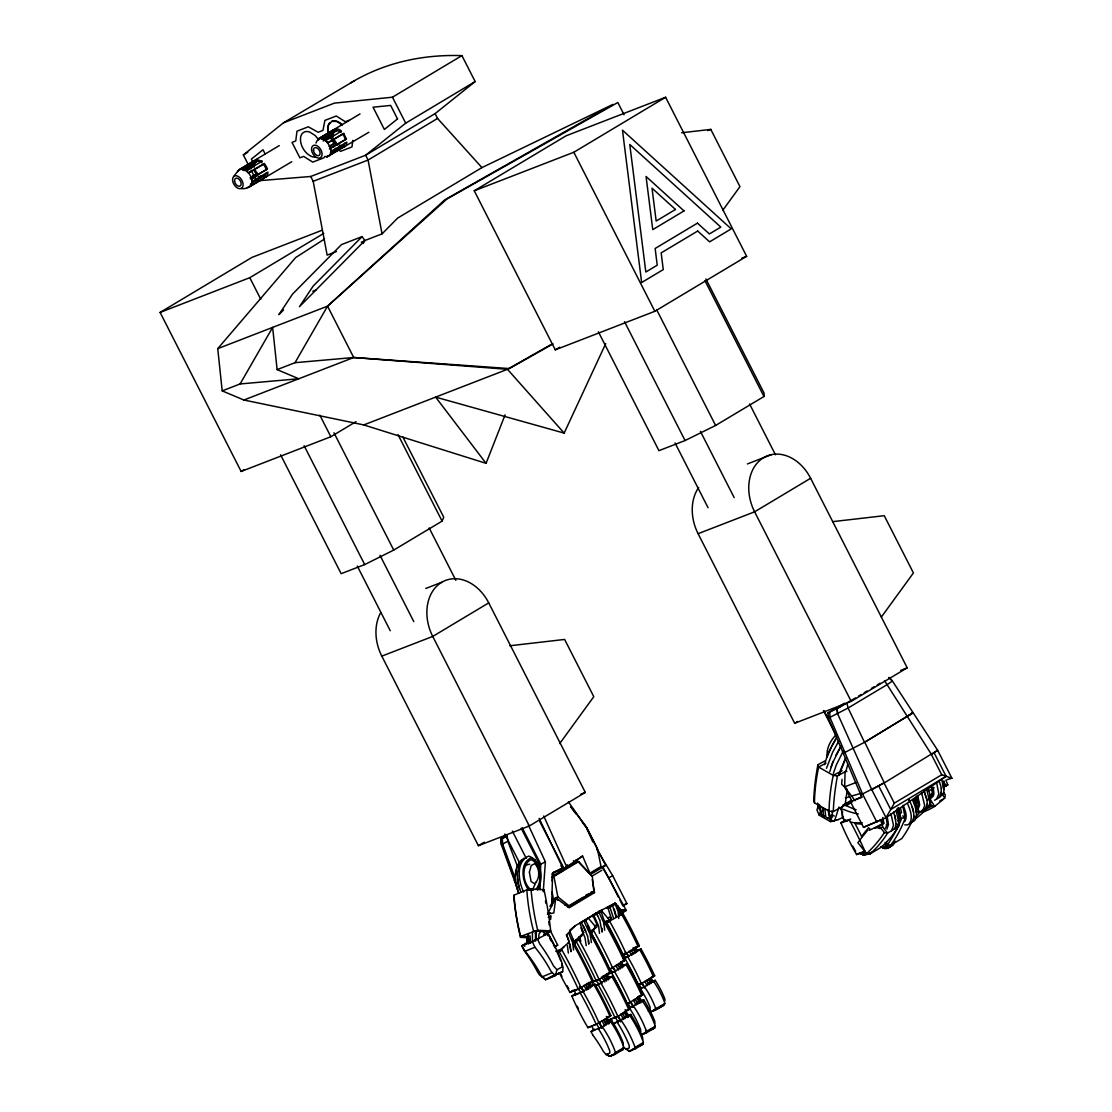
<?xml version="1.0" encoding="UTF-8"?>
<svg xmlns="http://www.w3.org/2000/svg" width="1112" height="1112" viewBox="0 0 1112 1112"><rect width="100%" height="100%" fill="white"/><g stroke="black" fill="none" stroke-linecap="round" stroke-linejoin="round"><path stroke-width="1.5" d="M618.758 918.47L618.133 911.604L614.894 903.5M619.342 914.453L617.744 905.529M899.608 812.886L899.01 817.014M540.015 889.628L540.71 864.08L522.195 827.745M845.078 771.533L844.661 786.865L852.167 801.585M819.044 804.421L819.21 809.119L821.698 812.01M820.434 806.659L820.642 812.399L822.38 815.582M823.603 815.68L822.616 807.896M822.602 811.051L822.699 807.951M824.868 809.188L825.771 816.903L828.12 818.446M828.231 809.661L828.968 815.986L830.886 817.237L832.096 816.792M569.747 930.244L575.112 925.809L601.272 910.311L601.87 910.95L592.251 916.705L592.779 915.398L597.033 924.586L596.949 926.908L590.528 931.884L588.359 929.271M598.381 331.807L658.943 450.666L685.075 440.547L715.614 425.465L763.972 396.511L764.125 393.203L705.911 278.973M943.49 787.185L943.671 784.683M543.254 891.768L545.38 861.842L528.353 824.965M552.094 880.954L552.664 872.823L562.88 868.124L539.125 818.376M842.048 779.317L841.687 784.307L847.01 789.159M551.621 906.016L552.664 872.823L562.88 868.124M550.607 919.513L550.954 916.288M552.344 903.375L553.039 896.911L552.136 892.06M886.556 842.006C886.848 845.051 883.623 849.137 880.551 846.788M557.974 952.303L558.182 950.468M574.737 940.557L573.861 943.588L572.777 944.088M352.81 140.432L351.99 146.923L340.647 151.315L335.06 148.188M605.957 920.972L605.053 923.947M557.876 900.275L555.805 897.815L553.832 912.896L547.535 914.189L555.805 897.815L569.191 907.795L594.503 892.63L592.265 879.578M912.062 822.102C916.205 815.082 912.354 806.269 908.921 799.695L910.144 802.141M913.48 819.572L913.953 816.083M916.524 813.192L916.566 806.839L913.869 798.875M518.206 868.083L519.526 863.76L524.016 858.2L519.61 863.704L517.414 873.226L518.178 884.123L519.61 889.169L517.428 878.675M527.408 935.901L527.046 941.364M528.52 933.538L528.561 943.991M532.426 931.925L532.467 942.378M535.497 932.565L535.525 941.113M585.079 921.236L588.331 918.067L594.823 925.907L594.447 928.409L590.528 931.884M592.654 980.784L593.03 984.968M915.871 818.488A195.698 124.419 54.3 0 0 930.202 804.657L930.661 801.724L928.728 799.264M640.748 1031.908L640.637 1029.573A73.239 42.492 59.6 0 0 630.365 1009.404L629.545 1008.125L643.709 999.813L644.529 1001.078A73.239 42.492 59.6 0 1 654.801 1021.261L654.912 1023.596M323.064 139.417L331.696 134.246L333.92 129.617L318.088 139.111L360.052 113.91M642.708 1039.887L642.611 1037.371A83.747 52.862 59.1 0 0 631.602 1015.784L630.726 1014.422L627.807 1015.548M916.163 811.677L916.608 809.105A282.295 178.17 59.1 0 1 915.593 811.524M895.48 826.994L896.161 823.644M898.76 820.795L898.996 814.818L897.092 808.66M824.576 764.667L827.995 753.283L836.669 737.159M922.738 812.121A148.355 91.587 50.7 0 0 934.678 806.381L944.713 798.166L945.311 794.997L943.657 792.383M927.311 803.934L925.198 809.508M929.91 801.099L930.23 795.261L928.395 789.256M623.193 1045.099L623.151 1042.681A76.172 48.08 59.1 0 0 612.656 1022.095L611.822 1020.802L607.43 1022.498M517.414 888.766L501.401 844.759L501.178 838.643L507.128 835.084M650.2 1009.529L650.172 1007.486A55.614 29.941 59.9 0 0 641.221 989.944M664.906 1001.008L664.879 998.979A55.614 29.941 59.9 0 0 655.927 981.423L655.204 980.311L652.049 981.437M867.958 830.038A384.696 242.805 59.1 0 0 857.908 842.743L866.568 853.585L869.751 854.113L880.718 847.539A203.565 128.492 59.1 0 0 898.566 826.508L899.121 823.756A256.594 161.949 59.1 0 1 897.801 825.702M544.255 934.247L550.69 930.897A315.905 222.845 67.5 0 0 544.018 889.683L531.008 889.044L526.852 889.85L514.008 895.16L513.786 896.161A210.891 148.758 67.5 0 0 520.472 937.374L526.977 937.694M520.472 937.374L520.694 936.373A167.453 118.122 67.5 0 1 514.008 895.16M246.169 170.817L262.029 161.212L256.594 159.558L239.038 169.872M262.029 161.212L261.681 162.727A8.118 5.129 59.1 0 0 257.108 161.407L242.708 170.025M940.641 795.372L941.377 788.658M941.461 792.3L939.181 797.554M944.088 789.52L943.879 780.777M535.984 882.261L532.801 889.155L529.437 889.906M839.073 775.3L845.051 759.941M315.975 143.045C321.785 127.38 340.814 157.598 324.44 156.583M552.845 975.738L545.547 979.7L539.626 975.099L537.708 972.263A118.442 83.553 67.5 0 0 524.141 950.621L521.792 945.7L525.128 951.288A110.005 77.604 67.5 0 1 541.224 975.363L545.547 979.7L555.361 975.627L556.931 969.747L562.102 966.953L562.158 963.437A102.86 72.558 67.5 0 0 548.814 935.4L547.716 933.663L543.907 934.997M536.429 932.329L535.845 939.418M645.544 1032.284L641.11 1034.883L645.947 1033.09L646.086 1030.351M645.947 1033.09L654.801 1027.891L654.94 1025.153A66.762 38.725 59.6 0 0 643.306 1002.315M615.311 1022.692L621.219 1020.413L622.247 1021.942A76.283 48.15 59.1 0 1 634.702 1046.364L634.535 1049.325L642.931 1044.293L643.083 1041.346A76.283 48.15 59.1 0 0 630.643 1016.91L629.6 1015.395L626.654 1016.535M826.494 768.309L832.596 752.351L838.587 741.384M829.76 771.714L833.124 761.4L831.053 766.835M833.361 773.396L836.377 764.806L843.438 750.683M838.754 774.16L845.745 757.717M869.751 828.551L869.431 830.275L883.79 823.241L882.872 817.431M325.649 140.654L341.509 131.063A10.147 6.408 59.1 0 0 335.741 128.922L318.296 138.917M337.005 145.311L337.464 143.893L330.264 148.202M608.611 920.875L606.846 923.975M516.371 869.973L515.037 880.982L518.456 893.131M592.932 1035.286A87.751 55.378 59.1 0 1 603.413 1051.479L606.082 1054.565L609.723 1056.4L614.95 1054.371L615.172 1051.535A69.417 43.813 59.1 0 0 603.302 1028.252L602.301 1026.793L599.354 1027.933M614.95 1054.371L623.345 1049.353L623.554 1046.517A69.417 43.813 59.1 0 0 611.697 1023.221L610.697 1021.775L607.75 1022.915M818.515 805.088L816.931 810.022L819.224 815.207L830.386 821.573L834.111 821.003A110.005 56.837 -60.3 0 1 836.099 819.905M819.224 815.207L820.253 811.996M827.662 817.848L830.539 819.488L832.082 814.679M832.443 815.138L830.386 821.573L838.087 819.697M834.792 820.197L839.004 807.048M547.479 978.768L562.658 971.679L563.117 967.482A93.742 66.122 67.5 0 0 561.991 964.132M930.202 797.387L930.786 795.622M648.24 1011.086L650.715 1011.906L655.232 1010.308L655.441 1007.917A50.777 27.341 59.9 0 0 645.321 988.04L644.46 986.803L640.498 988.832L641.221 989.944M649.199 983.064L653.661 981.479L654.509 982.73A50.777 27.341 59.9 0 1 664.642 1002.593L664.434 1004.984L655.232 1010.308M827.119 757.022L831.137 747.528M847.594 764.917L846.121 770.602L846.871 771.617M324.537 238.983L295.653 257.567L217.73 348.654L222.205 390.882L243.889 400.014L363.777 424.923L486.069 463.343L505.084 414.859M280.599 454.836L341.162 573.681L364.694 564.576L393.731 550.079L442.089 521.125L443.744 517.233L402.836 436.96M833.263 761.539L840.95 745.971M891.907 843.48C890.865 848.359 884.554 850.597 881.135 846.552M895.243 841.478L893.103 845.064L889.989 846.718M486.069 463.343L435.626 397.109L564.159 433.11L605.734 343.594M846.774 821.323A76.172 48.08 59.1 0 1 845.064 820.851L843.925 820.489L841.131 809.244L843.021 805.241L851.403 800.223M575.001 945.742L575.446 940.057M841.075 746.11L835.71 755.618M865.414 851.542L863.107 854.127L859.034 853.238M904.709 821.643C907.837 816.569 905.196 810.273 903.139 805.296M831.818 746.124L835.515 739.772M888.516 844.133L885.638 847.163L882.094 846.524M850.471 801.724L861.883 797.304L828.384 718.171L848.108 708.01L887.682 684.311L892.408 681.03L889.002 677.486L892.408 681.03L937.638 750.252L951.9 778.247L941.725 774.772L894.326 803.156L886.042 817.695L863.51 827.314L850.471 801.724L861.744 796.79M240.109 383.946L272.635 327.401L277.124 369.615L298.808 378.761L240.109 383.946L222.205 390.882M277.124 369.615L295.014 362.693L327.553 306.147L444.772 199.84L612.934 104.389L481.941 167.606L397.665 218.077L382.055 233.867L364.903 240.498L299.448 306.703L313.139 286.118L362.067 236.62L364.903 240.498L363.179 243.458M537.499 890.073C543.907 879.509 541.655 860.285 528.687 856.101C515.509 861.578 518.4 881.552 523.655 892.116M886.889 829.135L888.488 824.534L887.362 817.598M891.56 830.859L893.506 825.229L890.907 813.692M894.104 829.33L895.591 826.925M896.745 827.745L898.691 822.129L896.091 810.592M527.547 936.763L526.365 943.935M918.039 809.411L919.68 804.893L917.664 795.678M926.699 807.145L923.099 810.745M607.43 920.972L605.303 922.89L603.663 922.696M549.926 906.377L555.805 897.815M237.565 171.609C243.153 164.409 252.271 174.973 252.049 181.562L267.881 172.082A10.147 6.408 59.1 0 1 265.837 177.253L264.725 175.557A8.118 5.129 59.1 0 0 266.213 173.124M722.925 210.071L739.953 186.649L710.79 129.395L681.6 132.773M559.725 743.553L593.794 696.682L564.618 639.442L509.685 645.78M881.357 617.049L913.425 572.944L884.248 515.704L832.749 521.639M543.281 890.67L544.018 889.683M233.687 176.53L238.566 170.164M888.53 845.467L886.306 847.692L883.595 848.095M891.407 846.079L892.714 844.439M895.424 841.339L893.2 843.563M842.562 811.426L842.145 815.888L844.453 820.684M915.662 810.453L917.178 807.298L915.496 798.944M524.947 866.596L526.351 864.955L529.701 864.205M535.873 889.517C542.475 881.357 541.349 865.845 532.217 860.035L530.174 859.951C520.68 866.29 522.612 884.554 531.911 890.406M885.416 828.162L887.293 824.631L886.014 816.514M840.95 822.963L849.429 819.961A269.716 170.233 59.1 0 1 865.053 851.542L856.587 854.558A180.033 113.632 59.1 0 1 840.95 822.963L845.648 819.836M856.587 854.558L864.816 851.18M916.58 808.48C920.027 805.227 918.331 799.848 916.941 795.997M618.745 913.619L622.025 913.021L625.222 909.977L626.264 910.506L602.621 866.665M575.112 925.809L566.731 934.719L569.163 942.156L559.531 950.454L556.25 951.052M559.878 973.848A256.594 161.949 59.1 0 0 569.969 992.432L573.305 990.166M590.764 985.774L594.948 984.148A269.716 170.233 59.1 0 1 610.961 1015.603L596.268 1024.402L587.9 1027.641A180.033 113.632 59.1 0 1 571.874 996.199L575.224 993.919M587.9 1027.641L599.062 1022.929A213.851 134.969 59.1 0 0 583.035 991.473L572.485 995.56M930.758 796.887L932.759 793.607L932.523 788.269M283.574 309.9L278.862 314.682L292.539 294.096L341.481 244.598L362.067 236.62M592.932 1035.286L591.084 1031.672L594.781 1029.114M572.485 938.736L574.598 941.433L581.812 935.97L583.647 932.607L579.838 923.155L601.272 910.311L609.056 919.652L605.901 922.682L611.294 918.317L608.097 908.421L606.791 908.087L615.117 903.097L621.274 910.075L624.388 910.478M564.104 946.868L560.615 949.829L555.93 951.149M539.737 821.518L564.104 868.597L566.481 866.415L543.726 816.013M217.73 348.654L327.553 306.147L446.927 199.006L617.827 102.499L624.054 114.731M835.432 735.435C830.289 740.912 825.966 749.196 827.286 756.799M521.987 859.59C512.771 867.874 514.397 883.025 518.998 893.395M611.822 1020.802L602.301 1026.793L591.084 1031.672M630.726 1014.422L612.92 1024.152M574.598 941.433L583.647 932.607L581.632 930.23M570.122 932.051L573.153 939.445L573.875 942.823L572.958 943.588A304.91 192.445 59.1 0 1 592.098 981.145L578.323 989.193L569.969 992.432M589.93 933.413L590.861 932.648A423.283 267.158 59.1 0 1 610.947 972.069L599.048 979.394L589.277 983.564M592.098 981.145L593.03 980.395A384.696 242.805 59.1 0 0 573.889 942.823M594.948 984.148L580.242 992.96L571.874 996.199M608.097 1020.496L617.855 1016.326L629.767 1009.001A296.765 187.302 59.1 0 0 612.948 976.002L595.462 985.899M867.207 853.307L863.246 854.919M869.598 853.349L864.747 855.309L860.549 853.794M871.294 852.334L868.124 854.211M249.575 167.147L243.347 154.929L283.407 122.862L354.756 80.537M350.349 83.122A456.851 288.342 59.1 0 1 461.939 55.628L475.158 81.565L405.699 123.168L365.639 155.221L310.721 176.488L259.958 180.617M382.055 233.867L368.086 160.045L365.639 155.221L435.098 113.619L475.158 81.565M620.941 962.227L624.193 961.018A293.095 170.025 59.6 0 0 605.428 924.197L606.54 923.363A369.782 214.505 59.6 0 1 625.305 960.184L609.779 969.303A369.782 214.505 59.6 0 0 591.014 932.468L593.85 930.994A293.095 170.025 59.6 0 1 612.615 967.829L609.362 969.038M611.656 972.986A259.263 150.398 59.6 0 1 627.376 1003.816L642.889 994.698A259.263 150.398 59.6 0 0 627.182 963.868L614.491 971.513L607.027 974.71M655.204 980.311L644.46 986.803M891.476 846.037L888.293 847.733M506.252 834.987L501.345 838.587L501.72 843.883L514.161 878.049M599.521 912.674L601.87 910.95M606.93 923.057A280.002 150.745 59.9 0 1 623.262 955.097L639.372 945.77A280.002 150.745 59.9 0 0 623.054 913.73L604.038 924.086M641.012 948.967L624.888 958.308A196.365 105.709 59.9 0 1 638.566 985.135L654.676 975.794A196.365 105.709 59.9 0 0 641.012 948.967L635.23 951.024M922.46 810.217L919.874 812.08A195.698 124.419 54.3 0 1 915.44 817.111M926.324 807.437L930.202 804.657M941.725 774.772L931.467 754.631L937.638 750.252L884.068 783.015L860.66 794.913M603.455 867.304L601.022 866.512L589.916 873.156L582.577 856.004L564.104 868.597M934.108 752.796L946.09 776.329L886.042 817.695L871.78 789.701L837.642 713.848L836.933 708.664L844.536 704.146M535.345 933.538L536.248 932.926M540.918 930.98L538.875 934.455L538.833 938.778M582.577 856.004L574.153 862.036L573.431 860.632M241.026 188.526A7.103 4.476 59.1 0 0 239.928 177.684A7.103 4.476 59.1 0 0 232.589 180.422A7.103 4.476 59.1 0 0 241.026 188.526C247.462 189.652 254.384 185.259 251.451 178.379L267.325 169.052L266.741 167.286L264.406 163.575L248.768 172.68M866.415 853.154L864.038 854.197L861.55 853.655M909.977 823.366L912.16 822.032M912.632 821.782L914.703 820.517C918.512 814.332 915.287 806.645 912.785 800.571M243.347 154.929L247.781 152.274M238.941 169.747L279.265 145.602M242.93 169.719L255.885 161.963A8.118 5.129 59.1 0 0 254.245 166.105L247.059 170.414M244.098 170.609L252.73 165.438A10.147 6.408 59.1 0 1 252.924 163.297M248.532 173.083L264.406 163.575M250.45 177.378L257.456 173.458A8.118 5.129 59.1 0 1 254.509 167.995M250.256 177.767L257.456 173.458M251.715 178.142L267.325 169.052M253.175 178.24L257.498 175.654M323.634 138.083L335.157 131.188A8.118 5.129 59.1 0 0 333.211 135.038L323.133 141.071M322.049 139.389L336.45 130.771A8.118 5.129 59.1 0 1 341.064 132.495M283.407 122.862L334.42 103.124L392.466 97.203L461.925 55.6M250.339 184.175L264.725 175.557M248.421 187.289L264.308 177.948L263.502 176.113A8.118 5.129 59.1 0 1 260.5 175.71M248.476 187.428L291.761 161.726M330.472 138.611L333.35 136.887M328.109 142.544L343.719 133.454L346.416 139.014L329.347 148.98M343.719 133.454L327.901 142.934L325.677 140.543M329.041 146.381L336.019 142.461A8.118 5.129 59.1 0 1 333.892 138.833M330.264 145.908L336.019 142.461M330.778 148.118L346.416 139.014M330.889 151.552L346.833 142.141A10.147 6.408 59.1 0 1 344.4 146.937L343.372 145.185A8.118 5.129 59.1 0 0 345.054 142.989M330.57 152.511L342.079 145.616A8.118 5.129 59.1 0 1 339.021 144.935M330.417 152.942L343.372 145.185M326.9 156.806L342.788 147.465A10.147 6.408 59.1 0 1 338.965 146.617M326.956 156.945L368.878 132.272M481.941 167.606L437.544 118.442L368.086 160.045L313.181 181.298L327.15 255.121L336.505 251.493M356.007 421.656L330.834 436.738L241.137 471.46L160.1 312.416L251.91 257.428L322.383 230.142M160.1 312.416L249.797 277.694L323.828 233.353M474.254 190.791L566.064 135.817L665.615 97.272L746.652 256.316L654.857 311.29L555.291 349.835L474.254 190.791L573.82 152.261L665.615 97.272M241.137 471.46L244.098 469.681M555.291 349.835L559.739 347.18M488.738 602.885L432.735 636.425L381.805 656.136L478.396 845.69L529.326 825.98L585.315 792.439L488.738 602.885A42.075 32.443 68.8 0 0 441.7 582.299L425.785 588.457M810.62 478.271L754.617 511.812L698.1 533.69L794.677 723.259L851.208 701.366L907.211 667.825L810.62 478.271A42.075 32.443 68.8 0 0 763.583 457.685A42.075 32.443 68.8 0 0 754.617 511.812L851.208 701.366M478.396 845.69L484.29 842.159M501.025 839.421L507.197 836.002L507.823 841.186L517.719 867.026M507.823 841.186L501.401 844.759L501.178 838.643M537.04 866.081L545.38 861.842M794.677 723.259L797.624 721.493M552.025 874.171L562.172 868.083M553.053 875.783L574.543 862.912L578.726 861.578L592.335 876.423L593.864 891.31L569.302 906.03L564.618 904.848M551.691 877.229L563.298 870.293L560.976 865.748M578.726 861.578L553.929 876.423L557.821 896.842L569.302 906.03M828.384 718.171L828.023 712.834L844.55 703.215M836.933 708.664L855.559 697.919M858.464 696.182L861.355 694.458M864.246 692.72L867.138 690.983M871.474 688.384L874.379 686.66M877.271 684.922L880.162 683.185M596.588 870.098L590.847 873.532L591.709 876.312L601.856 870.237M599.451 868.375L602.329 866.651M582.327 822.241L586.524 827.787L605.679 865.372L590.291 874.574L576.113 859.604M547.535 914.189L550.148 912.632M618.425 897.134L608.681 877.98L612.656 875.603L596.741 849.248M548.272 917.358L550.774 915.857M568.857 905.849L583.202 897.245M586.08 895.535L593.822 891.699L594.503 892.63M568.037 907.142L593.822 891.699M907.42 716.184L913.286 712.681L911.729 712.848M843.077 753.394L864.51 742.316L913.286 712.681L864.761 742.218L884.235 782.723L871.78 789.701M608.097 908.421L616.187 903.569M550.023 930.077L557.696 945.13L554.985 946.757L547.312 931.703M612.656 875.603L626.918 903.583L622.928 905.974L619.926 900.081M594.823 925.907L597.033 924.586M607.736 918.178L609.71 916.997L611.294 918.317M621.274 910.075L625.222 909.977M568.274 942.684L569.163 942.156M619.009 911.798L622.025 913.021L626.264 910.506M843.021 805.241L846.301 805.616L851.889 802.266M946.09 776.329L890.712 809.508L878.716 785.962M863.51 827.314L879.217 820.656M928.242 791.299L934.149 787.755M914.745 804.671L917.386 803.1L915.913 797.29M930.16 795.455L932.523 794.051L931.342 786.587M945.881 780.137L947.813 784.891L946.284 785.809L943.546 781.736M898.566 826.508L887.584 833.083A203.565 128.492 59.1 0 1 869.751 854.113M885.124 842.409L887.487 844.828L890.781 845.176L901.749 838.601A223.929 141.335 59.1 0 0 912.021 821.323M623.999 1018.425L620.218 1020.691L620.802 1021.831M615.534 1052.564L623.915 1047.532M612.517 1054.732L609.723 1056.4L607.082 1054.148M616.604 1052.425L611.252 1055.636L615.117 1054.134M635.077 1047.448L643.473 1042.417M633.506 1048.838L629.309 1051.34L623.401 1047.17M630.838 1050.576L633.506 1048.977M636.62 1003.955L639.275 1002.385M646.447 1031.352L655.302 1026.154M843.758 805.602L844.814 804.977M845.384 804.629L846.51 803.962M847.094 803.601L849.526 803.059M832.666 815.346L829.677 815.388L828.69 810.259M920.569 812.26L922.668 811.037L924.67 805.519L921.612 792.773M925.754 809.161L929.243 805.63L929.841 802.405L926.782 789.673M943.379 787.491L947.813 784.891M929.618 795.733L932.523 794.051M875.074 828.301L883.79 823.241M655.746 1008.779L664.934 1003.455M655.969 1008.862L650.715 1011.906L649.422 1011.03M658.095 1007.764L652.23 1011.169L662.919 1005.721L660.681 1006.513M551.052 344.553L507.475 369.295L363.777 424.923M930.438 798.708L933.357 795.942L933.941 793.481L933.149 787.213M934.539 800.265L936.651 799.069L938.82 793.885L936.777 783.473M937.068 798.75L939.292 797.485M939.723 797.165L943.282 793.787L943.991 790.785L941.961 780.374M553.067 343.872L509.338 368.572L353.713 357.508L295.014 362.693M521.792 945.7L527.616 942.531M528.269 942.615L522.473 945.7L532.968 941.197M555.361 975.627L551.038 971.304A110.005 77.604 67.5 0 0 534.942 947.229L532.3 941.642L538.486 938.208M543.824 935.387L546.715 933.83L548.007 935.762M532.3 941.642L547.716 933.663M843.466 806.13L833.291 811.579L829.052 811.107L814.457 802.794L813.734 800.432A210.891 108.948 -60.3 0 1 817.904 764.722L825.173 760.83M825.98 763.138L818.627 767.072A167.453 86.514 -60.3 0 0 814.457 802.794M842.034 770.672L833.222 775.398A167.453 86.514 -60.3 0 0 829.052 811.107M817.904 764.722L818.627 767.072L833.222 775.398L837.461 775.87L846.19 771.2M570.567 991.807L581.117 987.72A304.91 192.445 59.1 0 0 561.977 950.148L559.183 951.636A384.696 242.805 59.1 0 1 578.323 989.193M601.272 910.311L615.117 903.097M828.023 712.834L837.086 708.608L837.642 713.848M551.941 899.58L557.821 896.842M586.093 895.104L588.957 893.812M525.128 951.288L534.955 947.216M542.017 976.92L551.844 972.847M554.235 975.168L562.658 971.679M554.457 975.196L560.726 972.597M869.82 853.196L871.474 852.529M349.085 120.277L345.345 121.736L336.241 115.995L324.899 120.388L322.98 130.382L318.115 132.272L308.33 126.796L296.987 131.188L295.764 140.932L292.011 142.378L299.892 157.834L303.632 156.389L312.75 162.116L324.092 157.723M250.283 179.004L251.479 178.532M361.303 242.18L364.388 240.998M707.635 130.618L710.79 129.395M312.792 291.233L315.961 290.01M243.889 400.014L353.713 357.508L507.475 369.295L564.159 433.11M741.829 258.179L746.652 256.316M747.431 463.94L771.478 454.613M580.547 794.288L585.315 792.439M900.748 670.327L907.211 667.825M506.141 836.405L507.197 836.002M586.524 827.787L592.821 841.937M537.805 865.206L540.71 864.08M515.815 880.092L514.397 880.634L514.745 879.675L516.566 884.54M558.933 871.975L563.298 870.293M602.773 866.498L605.679 865.372M855.865 782.528L844.661 786.865L855.086 800.709M623.776 904.807L626.918 903.583M947.118 779.623L951.9 778.247M554.749 946.27L557.696 945.13M558.961 951.316L561.977 950.148M608.153 973.139L610.947 972.069M606.999 973.987L610.015 972.819A335.476 211.739 59.1 0 0 591.737 936.638M588.484 983.481L599.048 979.394A335.476 211.739 59.1 0 0 578.963 939.987L576.169 941.461A423.283 267.158 59.1 0 1 596.24 980.867M608.778 977.629L612.948 976.002M609.001 977.934L612.017 976.767A235.271 148.494 59.1 0 1 628.836 1009.752L625.82 1010.919M587.97 987.247L594.003 984.912A213.851 134.969 59.1 0 1 610.029 1016.354L607.013 1017.522M595.017 985.663L601.05 983.328A235.271 148.494 59.1 0 1 617.855 1016.326L608.82 1019.829M606.791 1017.216L610.961 1015.603M625.583 1010.613L629.767 1009.001M591.973 1030.796L594.934 1029.656M606.082 1054.565L609.779 1053.133L609.723 1050.715A76.172 48.08 59.1 0 0 599.243 1030.143L598.395 1028.85M619.412 1050.868L623.345 1049.353M619.231 1051.118L621.817 1050.117M625.583 1049.353L629.281 1047.921L629.183 1045.405A83.747 52.862 59.1 0 0 618.189 1023.818L617.299 1022.456M637.704 1046.322L642.931 1044.293M637.523 1046.573L641.402 1045.072M634.716 1049.075L629.309 1051.34L626.598 1048.963M620.663 961.908L625.305 960.184M620.996 966.161L627.182 963.868M621.191 966.523L626.07 964.716A205.567 119.248 59.6 0 1 641.791 995.546L638.524 996.755M607.986 973.931L614.491 971.513A205.567 119.248 59.6 0 1 630.212 1002.343L626.946 1003.552M638.246 996.421L642.889 994.698M639.65 1001.314L643.709 999.813M649.964 1029.684L654.801 1027.891M649.7 1029.976L653.286 1028.642M642.625 1034.118L646.225 1032.798M618.717 915.259L623.054 913.73M618.772 915.704L621.803 914.62A221.997 119.512 59.9 0 1 638.135 946.659L635.091 947.744M603.705 923.752L609.793 921.584A221.997 119.512 59.9 0 1 626.112 953.623L621.552 955.25M635.035 947.313L639.372 945.77M635.202 951.497L639.775 949.87A155.749 83.845 59.9 0 1 653.439 976.697L650.395 977.782M623.179 958.461L627.752 956.834A155.749 83.845 59.9 0 1 641.415 983.661L638.371 984.732M651.785 976.822L654.676 975.794M841.548 822.296L850.722 819.044M931.634 793.801L933.079 793.315M886.194 824.868L887.64 824.395M897.662 820.837L899.108 820.364L900.623 817.209L898.941 808.855M591.084 892.199L593.864 891.31M852.376 795.831L860.507 793.454M550.69 930.897L537.694 930.244L520.694 936.373L527.255 936.693M887.543 844.939L885.499 844.939M618.633 912.994L623.554 912.104M604.984 921.862L608.264 921.264M331.779 121.361L336.783 121.416L342.135 124.794M247.281 187.469L248.991 187.191M830.539 819.488L831.526 819.336L828.648 817.695M862.203 822.658L861.55 822.727A76.172 48.08 59.1 0 1 850.166 822.088M820.128 807.938L818.543 807.423L817.709 803.086M834.292 816.013L832.707 815.499L831.859 811.162M904.765 824.868L907.448 824.882L909.519 823.617C913.327 817.431 910.116 809.744 907.601 803.67M533.426 890.17L526.852 889.85A167.453 118.122 67.5 0 0 533.538 931.05L549.967 931.884M890.781 845.176A223.929 141.335 59.1 0 0 905.196 818.251L901.901 817.904A282.295 178.17 59.1 0 1 887.487 844.828M841.131 809.244L844.022 809.578A87.751 55.378 59.1 0 0 858.269 813.97M916.802 811.677L919.874 812.08L916.886 808.271M925.128 809.411A186.872 115.37 50.7 0 0 931.856 806.005L934.678 806.381L930.424 799.625M592.223 930.424L593.627 930.647M878.994 825.785L884.415 832.568L887.584 833.083L882.608 826.855M252.73 165.438L254.245 166.105M876.284 827.328L879.981 828.593L882.455 826.939L882.581 820.142M331.696 134.246L333.211 135.038M820.489 813.762L824.798 816.208M861.466 853.933L863.037 854.878M556.931 969.747L553.428 965.758A118.442 83.553 67.5 0 0 539.862 944.116L537.513 939.195M535.4 860.243L530.855 857.991C519.387 863.204 522.126 881.691 528.728 890.184M335.574 143.74L334.267 142.711A13.983 8.826 59.1 0 1 331.904 140.029M335.31 143.74L334.086 142.781A13.983 8.826 59.1 0 1 331.724 140.098M588.512 982.355L591.695 985.983M579.533 986.539L583.286 990.82M577.865 988.735L581.048 992.349M634.994 947.646L637.718 950.76M625.194 952.317L628.419 956M623.318 954.402L626.042 957.515M881.983 846.788L883.401 847.997M606.429 974.015L609.71 977.837M595.782 980.395L599.062 984.217M620.857 962.088L623.915 965.689M609.612 968.691L612.67 972.291M246.197 170.692L248.588 173.055M633.145 947.619L636.676 952.094M625.583 951.997L629.1 956.473M902.805 815.805L905.196 818.251M567.134 864.775L569.497 867.277M543.087 931.578L545.214 934.414M617.911 908.393L622.025 913.021M587.734 983.481L589.012 984.94M633.868 948.87L635.981 951.608M606.304 1016.41L609.862 1022.373M823.505 815.624L824.645 816.875M638.496 983.453L641.527 988.568M598.756 979.297L601.3 982.674M884.499 680.586L931.453 754.45M619.884 963.298L622.261 966.467M612.601 967.579L614.978 970.748M625.069 1009.752L628.78 1016.02M588.345 983.411L591 987.234M586.941 983.411L590.18 988.068M585.232 984.426L588.554 989.054M583.605 985.399L586.844 990.069M581.437 987.553L584.092 991.376M632.784 949.05L635.55 953.053M630.921 950.121L633.77 954.082M629.128 951.163L631.908 955.166M256.205 173.931L253.87 170.233M606.262 975.099L609.028 979.13M604.845 975.057L608.208 979.964M603.218 976.03L606.582 980.937L603.149 976.072M601.509 977.045L604.886 981.966M599.368 979.241L602.12 983.258M620.454 963.256L623.026 967.023M618.911 963.326L622.053 967.926M618.842 966.481L617.188 964.34L620.329 968.941M615.395 965.397L618.536 969.998M613.171 967.523L615.742 971.304M571.123 806.895L586.844 827.662M570.803 807.02L576.044 813.942M334.795 142.934L332.558 138.986M568.357 801.794L587.303 828.676L597.283 848.275L601.022 866.512M642.347 1000.883L643.306 1002.315M633.492 1006.096L634.452 1007.514A66.762 38.725 59.6 0 1 646.086 1030.351M598.784 1022.234L601.703 1027.822M596.741 1024.027L599.215 1028.753M651.09 977.768L653.203 981.799M641.624 982.772L644.126 987.539M606.971 976.711L608.208 978.546M617.577 1015.617L620.635 1021.483M615.534 1017.424L618.133 1022.401M639.303 996.727L641.735 1001.37M637.482 997.242L640.345 1002.718M630.198 1001.523L633.062 1006.999M628.072 1003.33L630.49 1007.958M942.17 794.121L944.713 798.166M930.202 803.378L931.856 806.005M586.955 986.594L588.484 989.096M649.811 978.616L651.743 982.216M648.435 979.199L650.798 983.592M646.572 980.27L649.005 984.62L647.879 982.41M644.793 981.312L647.142 985.705M642.25 983.008L644.182 986.594M606.401 1018.356L608.667 1022.567M605.289 1018.745L608.055 1023.888M601.967 1020.733L604.719 1025.889M599.493 1022.484L601.759 1026.696M625.208 1011.753L627.571 1016.173M624.082 1012.128L626.973 1017.536M622.386 1013.143L625.278 1018.55M620.76 1014.116L623.651 1019.523M618.3 1015.881L620.677 1020.316M598.506 911.228L603.774 922.835L604.678 930.23M595.851 912.813L597.547 915.607M593.322 914.328L598.603 925.935L599.493 933.343M638.149 997.506L640.373 1001.648M636.884 997.978L639.595 1003.038M635.091 999.035L637.871 1004.039L636.578 1001.495M633.367 1000.049L636.078 1005.095M630.865 1001.787L633.089 1005.929M585.079 919.568L589.263 927.408L591.514 934.97M584.008 921.236L590.152 934.469L591.403 942.573M581.479 922.751L585.774 931.231M602.579 867.68L608.681 877.98M823.756 710.596L828.065 717.991M896.508 810.148L898.857 814.206L901.498 812.636L900.414 807.882M650.2 979.88L651.048 981.507M606.86 1019.843L608.611 1023.693M593.335 1029.517L591.862 1026.265M704.98 280.738L763.972 396.511M749.557 403.934L775.467 454.78M656.636 309.706L715.614 425.465M573.82 152.261L654.857 311.29M884.068 783.015L894.326 803.156M700.421 431.359L734.17 497.606M823.464 710.651L835.807 734.879M624.513 321.688L685.075 440.547M876.881 822.143L862.62 794.149L830.011 717.546L829.649 712.194M675.081 443.007L708.052 507.725M435.098 113.619L437.544 118.442M392.466 97.203L405.699 123.168M310.721 176.488L313.181 181.298M265.24 154.137L263.016 149.759L251.368 159.085L252.938 162.157M398.04 434.681L442.089 521.125M327.553 306.147L353.713 357.508M251.131 170.206L256.58 180.895M429.176 527.964L455.864 580.353M643.723 986.942L644.195 987.873M640.595 1001.606L641.137 1002.676M632.631 1006.29L633.173 1007.347M333.961 432.763L393.731 550.079M627.766 1016.173L628.349 1017.313M249.797 277.694L260.806 299.309M319.811 415.11L330.834 436.738M529.326 825.98L432.735 636.425A42.075 32.443 68.8 0 1 441.7 582.299M521.222 828.329L539.737 864.663M380.04 555.388L413.803 621.636M512.368 831.095L526.254 858.339M608.862 1022.553L609.404 1023.638M504.862 833.986L519.526 862.759M601.314 1027.071L601.856 1028.155M304.132 445.717L364.694 564.576M357.286 566.036L390.256 630.74M864.51 742.316L848.108 708.01L846.885 703.118M524.127 944.866L524.822 946.34M583.55 926.254L587.511 936.054M580.909 927.839L584.968 937.569L586.232 945.673M568.844 933.371L572.555 942.42L573.542 949.995M566.314 934.886L568.357 939.515M601.467 912.702L605.081 923.21M597.644 915.551L599.632 920.041M612.365 905.015L616.159 916.9M609.723 906.6L613.615 918.429M537.36 863.607L539.779 870.293M519.693 889.113L520.944 892.06M880.204 819.488L882.136 824.228M587.845 925.851L590.263 932.801M893.548 812.107L895.772 819.697M636.884 1002.246L637.51 1003.844M626.737 1015.312L627.543 1017.341M610.669 1019.69L611.336 1021.4M938.889 780.513L940.391 784.711M575.682 994.809L574.57 990.236M335.741 128.922L336.45 130.771M515.217 878.466L502.693 844.258L502.332 838.921M913.716 800.529L914.981 804.129M902.986 806.964L904.973 816.833M568.454 939.445L570.901 951.58M599.743 919.985L602.037 931.814M898.162 807.395L899.121 810.231M614.269 909.088L616.27 916.844M578.893 936.985L579.533 939.237M330.598 148.494L331.001 151.621M256.594 159.558L257.108 161.407M912.16 807.103L913.425 811.871M894.785 815.179L896.05 823.7M926.977 800.084L924.141 791.257L927.088 800.014L927.199 803.99M587.609 935.984L588.762 944.157L588.637 940.391M579.95 937.791L580.784 941.405M940.502 784.641L941.266 788.728M570.025 943.935L571.012 951.511M567.384 945.52L568.371 953.095M819.891 808.924L819.502 805.032M592.001 930.146L592.335 932.62M530.077 939.376L530.549 943.171M530.466 943.198L530.063 935.804M602.065 928.367L602.148 931.759M381.805 656.136A42.075 32.443 68.8 0 1 380.721 612.601M263.155 164.062A8.118 5.129 59.1 0 1 266.102 169.524M260.555 177.447A10.147 6.408 59.1 0 1 258.582 176.294M342.496 133.926A8.118 5.129 59.1 0 1 345.179 139.486M329.472 135.845A13.983 8.826 59.1 0 1 330.028 122.556M342.315 124.725A13.983 8.826 59.1 0 0 331.96 121.291L328.485 124.641L327.748 130.354A13.983 8.826 59.1 0 0 329.291 135.914M698.1 533.69A42.075 32.443 68.8 0 1 698.642 487.542M314.835 157.153A13.983 8.826 59.1 0 1 309.47 155.388L306.842 153.331A13.983 8.826 59.1 0 1 300.518 140.904L300.518 137.819A13.983 8.826 59.1 0 1 309.539 131.967L314.904 135.33A13.983 8.826 59.1 0 1 318.588 140.042M943.115 799.139A148.355 91.587 50.7 0 1 939.807 800.932M855.67 851.333A142.934 90.211 59.1 0 1 852.765 846.176M855.086 823.672A213.851 134.969 59.1 0 1 861.786 836.78M861.591 824.048A69.417 43.813 59.1 0 1 856.018 823.547M856.184 809.731A81.523 51.458 59.1 0 1 846.301 805.602M861.522 836.585A304.91 192.445 59.1 0 1 868.764 827.592M884.415 832.568A256.594 161.949 59.1 0 1 866.568 853.585M847.135 790.215A315.905 163.214 -60.3 0 1 845.426 802.294M833.291 811.579A210.891 108.948 -60.3 0 1 837.461 775.87M845.37 797.804A93.742 48.428 -60.3 0 1 849.707 796.915M838.087 819.683A118.442 61.188 -60.3 0 1 843.16 817.348M844.814 803.67A102.86 53.14 -60.3 0 1 848.678 802.753M639.553 999.535A64.899 34.945 59.9 0 1 640.47 1000.925M578.518 1008.904A142.934 90.211 59.1 0 1 577.239 1006.263M580.242 992.96A269.716 170.233 59.1 0 1 596.268 1024.402M568.774 988.763A203.565 128.492 59.1 0 1 567.023 985.691M561.963 976.405A203.565 128.492 59.1 0 1 560.351 973.278M545.464 900.984A250.492 176.697 67.5 0 1 545.895 903.278M548.8 921.612A250.492 176.697 67.5 0 1 549.231 925.031M537.694 930.244A210.891 148.758 67.5 0 1 531.008 889.044M549.884 938.709A93.742 66.122 67.5 0 1 551.691 941.711M553.401 944.783A93.742 66.122 67.5 0 1 555.041 947.897M556.598 951.066A93.742 66.122 67.5 0 1 559.461 957.515M559.906 958.613A93.742 66.122 67.5 0 1 560.768 960.81M598.256 984.815A296.765 187.302 59.1 0 1 615.061 1017.8M529.395 872.142L531.091 881.524L534.469 883.665C540.182 879.425 540.071 868.152 534.636 863.704L531.216 865.539L529.395 872.142M397.526 118.928L384.377 129.451L373.048 107.211L390.646 105.418L397.526 118.928M675.484 209.473L656.163 221.038L652.021 188.178L675.484 209.473M684.019 210.919L652.758 229.642L646.058 176.474L684.019 210.919M697.474 223.137L655.135 248.49L657.234 265.184L645.822 272.023L629.767 144.477L720.798 227.112L709.386 233.951L697.474 223.137M697.697 231.032L661.167 252.897L663.266 269.59L641.652 282.531L622.47 130.173L731.223 228.891L709.609 241.846L697.697 231.032M605.178 1022.22L603.663 1019.718L606.36 1024.903L605.178 1022.22M234.562 181.103A4.434 2.794 59.1 0 0 239.831 186.149A4.434 2.794 59.1 0 0 239.149 179.38A4.434 2.794 59.1 0 0 234.562 181.103M313.528 150.579A4.434 2.794 59.1 0 0 318.838 155.569A4.434 2.794 59.1 0 0 318.06 148.772A4.434 2.794 59.1 0 0 313.528 150.579M311.568 149.953A7.103 4.476 59.1 0 0 320.047 157.932A7.103 4.476 59.1 0 0 318.824 147.048A7.103 4.476 59.1 0 0 311.568 149.953"/></g></svg>
